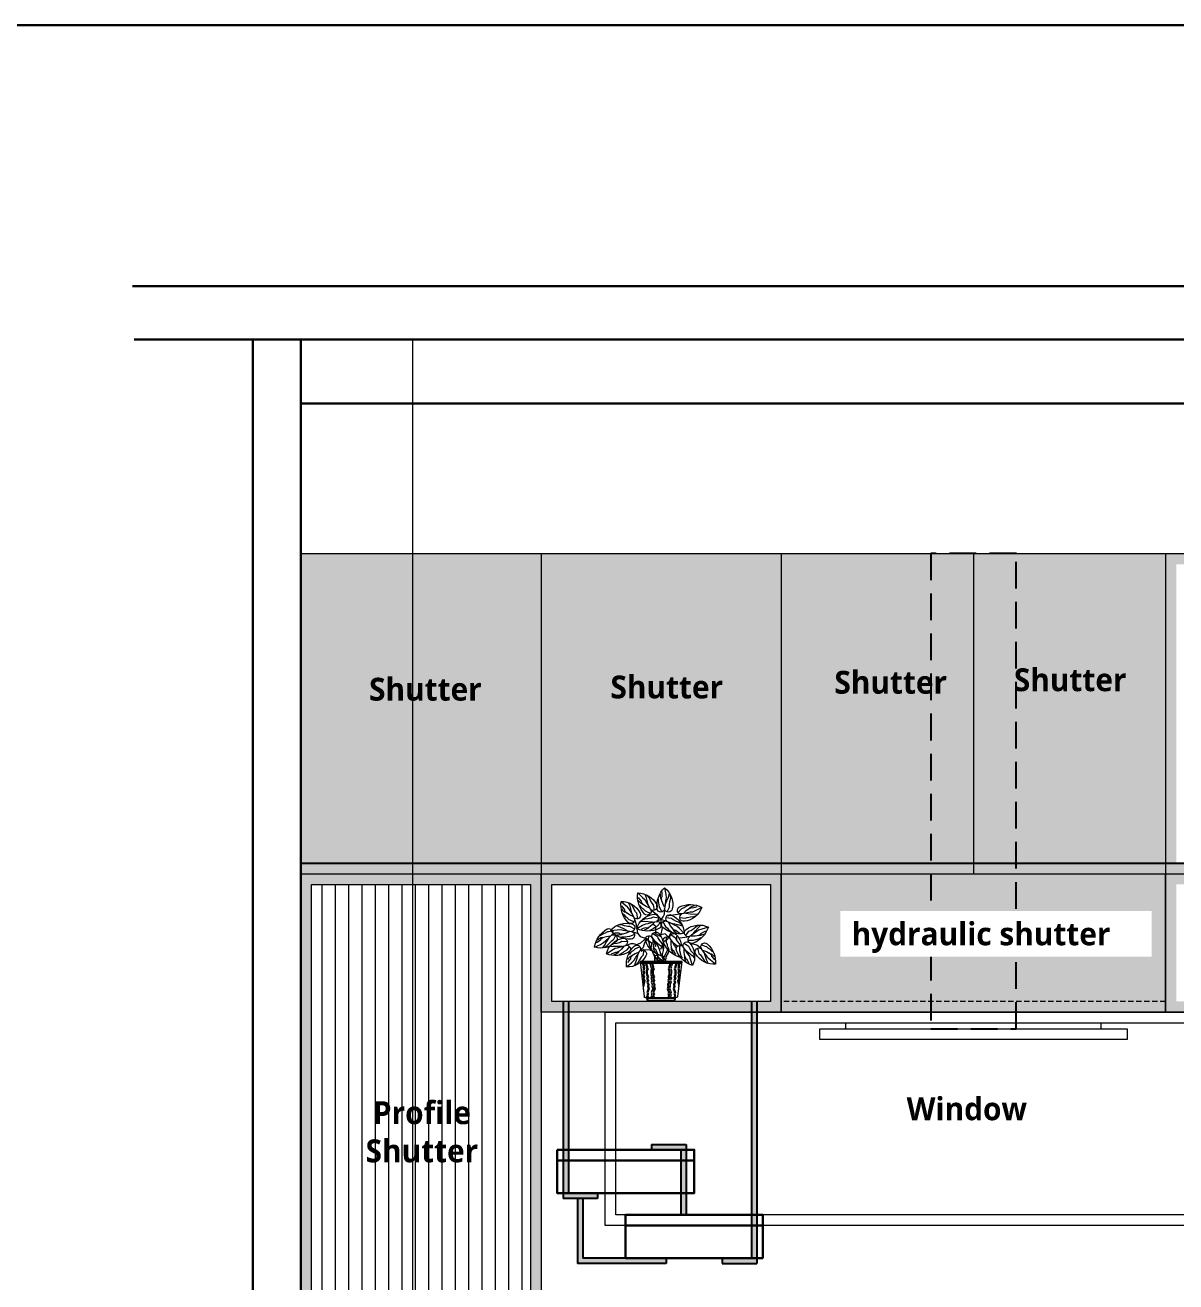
# Model space of a CAD drawing. Header units: millimetres. Extents: x 56222 to 3066687, y -650199 to -121287.
# Drawn here: x 136926.7 to 137034.5, y -183457.6 to -183339.9 of the extents above; entities that cross this region are included whole.
import ezdxf

# ---------------------------------------------------------------- set-up
doc = ezdxf.new("R2010")
doc.units = ezdxf.units.MM
doc.header["$MEASUREMENT"] = 0
doc.linetypes.add('DASHED', pattern=[0.75, 0.5, -0.25])
doc.linetypes.add('DASHED2', pattern=[0.375, 0.25, -0.125])
for name, color, linetype, lineweight in [('ELEVATION', 250, 'Continuous', 9), ('FIRST FLOOR ( DW_RAIL )', 7, 'Continuous', 9), ('FURNI', 25, 'Continuous', 5), ('FURNITURE', 32, 'Continuous', 9), ('furniture dimensions', 1, 'DASHED', 0), ('GROUND FLOOR  ( DIM )', 7, 'Continuous', 9), ('SECTION ( SLAB PLine )', 104, 'Continuous', 30), ('Text', 7, 'Continuous', 15), ('XX~SLAB ( BEAM )~ ( DIM )', 7, 'Continuous', 9)]:
    doc.layers.add(name, color=color, linetype=linetype, lineweight=lineweight)
doc.layers.add('hatch', color=250, linetype='Continuous', lineweight=9, transparency=0.5)
doc.layers.add('str coll', color=6, linetype='Continuous')
doc.styles.get("Standard").update_dxf_attribs({"font": 'arial.ttf', "height": 6})

# ---------------------------------------------------------------- blocks, each defined once
blk = doc.blocks.new('RH')
at = {"color": 251, "true_color": 0x636466}
for p, q in [((137588.9421, 17688.3348), (137589.1437, 17688.3348)), ((137588.9421, 17688.3348), (137588.9627, 17688.1676)), ((137588.9421, 17688.3303), (137589.1437, 17688.3303)), ((137588.9421, 17688.3259), (137589.1437, 17688.3259)), ((137589.1437, 17688.3348), (137589.1232, 17688.1676)), ((137588.9577, 17688.2147), (137588.9577, 17688.1997)), ((137589.1282, 17688.2147), (137589.1282, 17688.1997)), ((137588.9708, 17688.1603), (137589.1151, 17688.1603))]:
    blk.add_line(p, q, dxfattribs=at)
for points in [[(137589.0256, 17688.6903), (137589.0201, 17688.6588), (137589.0182, 17688.6417), (137589.0207, 17688.6296), (137589.0226, 17688.6087), (137589.0256, 17688.5897)], [(137589.0132, 17688.5747), (137589.001, 17688.5979), (137589.0017, 17688.6081), (137588.9998, 17688.6246), (137588.996, 17688.6398), (137588.9972, 17688.6537)], [(137589.0226, 17688.6087), (137589.0144, 17688.6271), (137589.0061, 17688.6455), (137589.0017, 17688.6626)], [(137589.0252, 17688.5973), (137589.034, 17688.6144), (137589.0404, 17688.6328), (137589.0442, 17688.6398), (137589.0455, 17688.6505), (137589.0455, 17688.6594)], [(137589.0391, 17688.629), (137589.0404, 17688.6429), (137589.0366, 17688.648), (137589.0366, 17688.6607), (137589.0366, 17688.6708)], [(137589.0382, 17688.5747), (137589.0474, 17688.5922), (137589.0499, 17688.5973), (137589.0512, 17688.6093), (137589.0537, 17688.6157), (137589.0543, 17688.6258), (137589.055, 17688.636)], [(137589.0738, 17688.5824), (137589.0785, 17688.6082), (137589.0853, 17688.6158), (137589.094, 17688.6299), (137589.1004, 17688.6443), (137589.11, 17688.6544)], [(137589.1549, 17688.6657), (137589.1311, 17688.6443), (137589.119, 17688.632), (137589.1136, 17688.621), (137589.1022, 17688.6034), (137589.0928, 17688.5865)], [(137589.0971, 17688.5928), (137589.1147, 17688.6008), (137589.131, 17688.6113), (137589.1383, 17688.6145), (137589.146, 17688.6222), (137589.1515, 17688.6291)], [(137589.1022, 17688.6034), (137589.107, 17688.6229), (137589.1119, 17688.6425), (137589.119, 17688.6587)], [(137589.1277, 17688.6091), (137589.1373, 17688.6193), (137589.1374, 17688.6257), (137589.1453, 17688.6356), (137589.1515, 17688.6436)], [(137588.8465, 17688.5963), (137588.8747, 17688.5811), (137588.8903, 17688.5739), (137588.9025, 17688.5726), (137588.923, 17688.5678), (137588.942, 17688.5647)], [(137588.923, 17688.5678), (137588.903, 17688.5657), (137588.8829, 17688.5637), (137588.8653, 17688.5648)], [(137588.9089, 17688.5898), (137588.8961, 17688.5954), (137588.8901, 17688.5934), (137588.878, 17688.5974), (137588.8684, 17688.6006)], [(137588.9346, 17688.5667), (137588.9212, 17688.5805), (137588.9057, 17688.5922), (137588.9003, 17688.598), (137588.8904, 17688.6026), (137588.882, 17688.6054)], [(137588.9602, 17688.5719), (137588.9464, 17688.5862), (137588.9424, 17688.5902), (137588.9314, 17688.5951), (137588.9261, 17688.5995), (137588.9167, 17688.6033), (137588.9073, 17688.6071)], [(137589.0256, 17688.5897), (137589.0278, 17688.5616), (137589.0321, 17688.5529), (137589.0429, 17688.5386), (137589.0436, 17688.5171), (137589.0364, 17688.497), (137589.0452, 17688.4584)], [(137589.0928, 17688.5865), (137589.0639, 17688.5642), (137589.0429, 17688.5386)], [(137589.0934, 17688.567), (137589.1115, 17688.5751), (137589.1166, 17688.5775), (137589.125, 17688.5862), (137589.1309, 17688.5896), (137589.1377, 17688.5972), (137589.1445, 17688.6048)], [(137589.1537, 17688.5418), (137589.1585, 17688.5676), (137589.1652, 17688.5752), (137589.1739, 17688.5893), (137589.1803, 17688.6037), (137589.1899, 17688.6139)], [(137589.2349, 17688.6251), (137589.211, 17688.6037), (137589.1989, 17688.5914), (137589.1935, 17688.5804), (137589.1821, 17688.5628), (137589.1727, 17688.5459)], [(137589.177, 17688.5522), (137589.1946, 17688.5602), (137589.2109, 17688.5708), (137589.2182, 17688.5739), (137589.2259, 17688.5816), (137589.2314, 17688.5886)], [(137589.1821, 17688.5628), (137589.187, 17688.5823), (137589.1918, 17688.6019), (137589.1989, 17688.6181)], [(137589.2076, 17688.5685), (137589.2172, 17688.5787), (137589.2173, 17688.5851), (137589.2252, 17688.595), (137589.2314, 17688.603)], [(137588.889, 17688.4672), (137588.8762, 17688.4828), (137588.8635, 17688.4984), (137588.8502, 17688.5101)], [(137588.9236, 17688.4604), (137588.9083, 17688.4817), (137588.8989, 17688.4856), (137588.8851, 17688.4947), (137588.8732, 17688.5049), (137588.8601, 17688.5101)], [(137588.9524, 17688.5482), (137588.9265, 17688.5439), (137588.917, 17688.5477), (137588.9008, 17688.5511), (137588.8852, 17688.5522), (137588.8723, 17688.5578)], [(137588.9308, 17688.4712), (137588.9534, 17688.4938), (137588.9664, 17688.5052), (137588.9777, 17688.51), (137588.996, 17688.5204), (137589.0133, 17688.5288)], [(137588.996, 17688.5204), (137588.9762, 17688.5167), (137588.9564, 17688.5129), (137588.9398, 17688.5068)], [(137588.942, 17688.5647), (137589.0153, 17688.5539)], [(137589.0185, 17688.5476), (137588.9925, 17688.5443), (137588.9845, 17688.5379), (137588.9699, 17688.5301), (137588.9552, 17688.5245), (137588.9445, 17688.5155)], [(137589.0068, 17688.5248), (137588.9978, 17688.5078), (137588.9864, 17688.492), (137588.9828, 17688.4849), (137588.9747, 17688.4777), (137588.9674, 17688.4726)], [(137589.0328, 17688.5271), (137589.0236, 17688.5095), (137589.0209, 17688.5045), (137589.0118, 17688.4966), (137589.008, 17688.4909), (137589.0001, 17688.4846), (137588.9921, 17688.4783)], [(137589.0133, 17688.5288), (137589.0429, 17688.5386), (137589.0649, 17688.528)], [(137589.0427, 17688.4551), (137589.0679, 17688.4692), (137589.0679, 17688.5036), (137589.0841, 17688.5177)], [(137589.0466, 17688.5213), (137589.06, 17688.5067), (137589.0639, 17688.5026), (137589.0748, 17688.4974), (137589.0799, 17688.4928), (137589.0893, 17688.4888), (137589.0986, 17688.4848)], [(137589.055, 17688.5448), (137589.081, 17688.5484), (137589.0903, 17688.5444), (137589.1064, 17688.5406), (137589.1221, 17688.5391), (137589.1348, 17688.5332)], [(137589.1596, 17688.4941), (137589.1318, 17688.51), (137589.1164, 17688.5175), (137589.1042, 17688.5192), (137589.0838, 17688.5245), (137589.0649, 17688.528)], [(137589.0722, 17688.5259), (137589.0854, 17688.5118), (137589.1005, 17688.4996), (137589.1058, 17688.4937), (137589.1155, 17688.4889), (137589.1239, 17688.4859)], [(137589.0838, 17688.5245), (137589.1039, 17688.526), (137589.124, 17688.5276), (137589.1416, 17688.526)], [(137589.1727, 17688.5459), (137589.163, 17688.5137), (137589.1553, 17688.4724)], [(137589.1695, 17688.4911), (137589.1922, 17688.5043), (137589.2023, 17688.5042), (137589.2187, 17688.5069), (137589.2337, 17688.5115), (137589.2477, 17688.5109)], [(137589.1733, 17688.5264), (137589.1914, 17688.5345), (137589.1965, 17688.5369), (137589.205, 17688.5456), (137589.2109, 17688.5491), (137589.2176, 17688.5566), (137589.2244, 17688.5642)], [(137589.204, 17688.4833), (137589.2219, 17688.4925), (137589.2399, 17688.5016), (137589.2568, 17688.5069)], [(137588.8147, 17688.501), (137588.8453, 17688.4919), (137588.8615, 17688.4859), (137588.8711, 17688.4783), (137588.889, 17688.4672), (137588.9046, 17688.456)], [(137588.8634, 17688.4615), (137588.8504, 17688.4666), (137588.8476, 17688.4723), (137588.8362, 17688.478), (137588.8272, 17688.4826)], [(137588.898, 17688.4598), (137588.8788, 17688.4595), (137588.8595, 17688.4621), (137588.8515, 17688.4618), (137588.8413, 17688.4655), (137588.8334, 17688.4695)], [(137588.9124, 17688.438), (137588.8926, 17688.4377), (137588.8869, 17688.4377), (137588.8756, 17688.4419), (137588.8688, 17688.4425), (137588.8595, 17688.4465), (137588.8501, 17688.4505)], [(137588.9553, 17688.4467), (137588.9526, 17688.449), (137588.9046, 17688.456)], [(137588.9948, 17688.4653), (137588.9735, 17688.4499), (137588.9695, 17688.4406), (137588.9605, 17688.4267), (137588.9503, 17688.4148), (137588.9498, 17688.4135)], [(137588.9887, 17688.4953), (137588.978, 17688.4862), (137588.9717, 17688.4865), (137588.9613, 17688.4792), (137588.953, 17688.4734)], [(137588.9669, 17688.4366), (137588.9667, 17688.4369), (137588.9667, 17688.4571)], [(137588.9684, 17688.4008), (137588.9693, 17688.4032), (137588.9769, 17688.4128), (137588.988, 17688.4307), (137588.9992, 17688.4463)], [(137589.0429, 17688.3947), (137589.0274, 17688.4328), (137589.0092, 17688.445), (137588.991, 17688.4814)], [(137588.9992, 17688.4463), (137589.0234, 17688.4692), (137589.0438, 17688.4646)], [(137589.0171, 17688.4541), (137589.0175, 17688.4344), (137589.0175, 17688.4287), (137589.0133, 17688.4173), (137589.0127, 17688.4105), (137589.0087, 17688.4012), (137589.0048, 17688.3918)], [(137589.0811, 17688.471), (137589.0599, 17688.4556), (137589.0559, 17688.4463), (137589.0468, 17688.4324), (137589.0366, 17688.4205), (137589.0315, 17688.4074)], [(137589.0406, 17688.362), (137589.0497, 17688.3927), (137589.0556, 17688.4088), (137589.0633, 17688.4185), (137589.0744, 17688.4363), (137589.0856, 17688.452)], [(137589.0679, 17688.4066), (137589.076, 17688.4349), (137589.0902, 17688.4591)], [(137589.1035, 17688.4598), (137589.1039, 17688.44), (137589.1039, 17688.4344), (137589.0996, 17688.423), (137589.0991, 17688.4162), (137589.0951, 17688.4069), (137589.0911, 17688.3975)], [(137589.0974, 17688.5021), (137589.1101, 17688.4962), (137589.1161, 17688.4981), (137589.1281, 17688.4938), (137589.1376, 17688.4904)], [(137589.1851, 17688.4794), (137589.1553, 17688.4724), (137589.1434, 17688.4555), (137589.1078, 17688.4447), (137589.1214, 17688.4254), (137589.1289, 17688.4022), (137589.1444, 17688.3865)], [(137589.1708, 17688.4661), (137589.1888, 17688.4578), (137589.1939, 17688.4555), (137589.206, 17688.4548), (137589.2125, 17688.4526), (137589.2227, 17688.4525), (137589.2328, 17688.4524)], [(137589.2856, 17688.4844), (137589.2539, 17688.4884), (137589.2367, 17688.4894), (137589.2248, 17688.4863), (137589.204, 17688.4833), (137589.1851, 17688.4794)], [(137589.1927, 17688.4802), (137589.2103, 17688.4722), (137589.2289, 17688.4668), (137589.2361, 17688.4633), (137589.2469, 17688.4626), (137589.2558, 17688.463)], [(137589.2251, 17688.4679), (137589.2391, 17688.4673), (137589.2439, 17688.4713), (137589.2566, 17688.472), (137589.2667, 17688.4725)], [(137589.2612, 17688.4609), (137589.2732, 17688.4376), (137589.2819, 17688.4323), (137589.2943, 17688.4212), (137589.3046, 17688.4094), (137589.3167, 17688.4024)], [(137589.2755, 17688.4813), (137589.2952, 17688.4788), (137589.3008, 17688.4779), (137589.3114, 17688.4721), (137589.318, 17688.4705), (137589.3267, 17688.4652), (137589.3353, 17688.4599)], [(137589.363, 17688.4047), (137589.334, 17688.4182), (137589.3189, 17688.4265), (137589.3105, 17688.4355), (137589.2944, 17688.4491), (137589.2806, 17688.4625)], [(137589.2866, 17688.4577), (137589.3057, 17688.4551), (137589.3244, 17688.4498), (137589.3323, 17688.4489), (137589.3418, 17688.4437), (137589.3491, 17688.4386)], [(137589.2944, 17688.4491), (137589.3048, 17688.4317), (137589.3151, 17688.4144), (137589.3265, 17688.401)], [(137589.3205, 17688.4509), (137589.3327, 17688.4439), (137589.3346, 17688.4379), (137589.345, 17688.4306), (137589.3533, 17688.4248)], [(137588.7795, 17688.3223), (137588.8048, 17688.3419), (137588.8177, 17688.3533), (137588.824, 17688.3639), (137588.8366, 17688.3807), (137588.8472, 17688.3968)], [(137588.8424, 17688.3908), (137588.8243, 17688.3841), (137588.8073, 17688.3748), (137588.7998, 17688.3722), (137588.7916, 17688.365), (137588.7856, 17688.3585)], [(137588.848, 17688.4163), (137588.8294, 17688.4095), (137588.8241, 17688.4075), (137588.815, 17688.3994), (137588.8089, 17688.3964), (137588.8016, 17688.3893), (137588.7943, 17688.3822)], [(137588.8665, 17688.3995), (137588.8598, 17688.3741), (137588.8525, 17688.367), (137588.8429, 17688.3536), (137588.8355, 17688.3397), (137588.8251, 17688.3303)], [(137588.8472, 17688.3968), (137588.8696, 17688.4146), (137588.9024, 17688.4222)], [(137588.9313, 17688.4245), (137588.9101, 17688.4091), (137588.9061, 17688.3998), (137588.8971, 17688.3859), (137588.8869, 17688.374), (137588.8818, 17688.3609)], [(137588.9246, 17688.3898), (137588.909, 17688.3771), (137588.8934, 17688.3643), (137588.8818, 17688.351)], [(137588.8908, 17688.3155), (137588.8999, 17688.3462), (137588.9059, 17688.3623), (137588.9135, 17688.372), (137588.9246, 17688.3898), (137588.9358, 17688.4055)], [(137588.932, 17688.3989), (137588.9323, 17688.3796), (137588.9297, 17688.3604), (137588.93, 17688.3524), (137588.9263, 17688.3422), (137588.9224, 17688.3343)], [(137588.9537, 17688.4133), (137588.9541, 17688.3935), (137588.9541, 17688.3879), (137588.9499, 17688.3765), (137588.9493, 17688.3697), (137588.9453, 17688.3604), (137588.9414, 17688.351)], [(137588.988, 17688.4307), (137588.9724, 17688.4179), (137588.9623, 17688.4096)], [(137588.9937, 17688.4051), (137588.9886, 17688.3921), (137588.9829, 17688.3893), (137588.9773, 17688.3779), (137588.9727, 17688.3688)], [(137588.9954, 17688.4397), (137588.9957, 17688.4205), (137588.9931, 17688.4012), (137588.9934, 17688.3932), (137588.9897, 17688.383), (137588.9858, 17688.3751)], [(137589.0056, 17688.3937), (137589.0087, 17688.3769), (137589.0201, 17688.3586), (137589.021, 17688.3348)], [(137589.0286, 17688.3538), (137589.0112, 17688.3904), (137589.0085, 17688.392)], [(137589.0744, 17688.4363), (137589.0588, 17688.4236), (137589.0432, 17688.4108), (137589.0315, 17688.3975)], [(137589.0523, 17688.3333), (137589.078, 17688.3682), (137589.0902, 17688.4005), (137589.0861, 17688.4227), (137589.1145, 17688.445)], [(137589.0801, 17688.4108), (137589.075, 17688.3978), (137589.0693, 17688.3949), (137589.0636, 17688.3836), (137589.0591, 17688.3745)], [(137589.0643, 17688.3769), (137589.0942, 17688.3904), (137589.1266, 17688.3924), (137589.1387, 17688.3843)], [(137589.0817, 17688.4454), (137589.082, 17688.4261), (137589.0795, 17688.4069), (137589.0798, 17688.3989), (137589.0761, 17688.3887), (137589.0721, 17688.3808)], [(137589.2134, 17688.413), (137589.1868, 17688.4224), (137589.1772, 17688.4219), (137589.1597, 17688.4178), (137589.1397, 17688.4258), (137589.1242, 17688.4405), (137589.1108, 17688.4456)], [(137589.1252, 17688.39), (137589.1307, 17688.3644), (137589.1377, 17688.357), (137589.1468, 17688.3431), (137589.1536, 17688.329), (137589.1635, 17688.3191)], [(137589.1444, 17688.406), (137589.1627, 17688.3984), (137589.1679, 17688.3961), (137589.1766, 17688.3877), (137589.1826, 17688.3845), (137589.1896, 17688.3771), (137589.1965, 17688.3697)], [(137589.2088, 17688.3091), (137589.1843, 17688.3298), (137589.1719, 17688.3417), (137589.1661, 17688.3526), (137589.1542, 17688.3699), (137589.1444, 17688.3865)], [(137589.1946, 17688.4076), (137589.207, 17688.3921), (137589.2106, 17688.3878), (137589.2211, 17688.3818), (137589.2259, 17688.3769), (137589.235, 17688.3722), (137589.244, 17688.3676)], [(137589.2047, 17688.4305), (137589.2308, 17688.4323), (137589.2399, 17688.4276), (137589.2557, 17688.4227), (137589.2712, 17688.4201), (137589.2835, 17688.4134)], [(137589.3055, 17688.3726), (137589.2789, 17688.3904), (137589.264, 17688.399), (137589.252, 17688.4015), (137589.232, 17688.4082), (137589.2134, 17688.413)], [(137589.2206, 17688.4104), (137589.2327, 17688.3954), (137589.247, 17688.3822), (137589.2518, 17688.3759), (137589.2612, 17688.3705), (137589.2693, 17688.3669)], [(137589.232, 17688.4082), (137589.2522, 17688.4084), (137589.2723, 17688.4085), (137589.2898, 17688.4057)], [(137588.8108, 17688.3767), (137588.8004, 17688.3673), (137588.7998, 17688.361), (137588.7913, 17688.3516), (137588.7845, 17688.3441)], [(137588.8366, 17688.3807), (137588.8304, 17688.3615), (137588.8241, 17688.3423), (137588.8159, 17688.3267)], [(137588.9303, 17688.3643), (137588.9252, 17688.3513), (137588.9195, 17688.3484), (137588.9139, 17688.3371), (137588.9093, 17688.328)], [(137588.9543, 17688.3563), (137588.9577, 17688.368)], [(137588.9565, 17688.3256), (137588.9619, 17688.3169), (137588.9586, 17688.3115), (137588.9624, 17688.3018), (137588.9592, 17688.2921), (137588.9619, 17688.2813), (137588.9575, 17688.2726), (137588.9619, 17688.264), (137588.9586, 17688.251), (137588.964, 17688.2434), (137588.957, 17688.2136)], [(137588.9666, 17688.3259), (137588.972, 17688.3097), (137588.9708, 17688.3062), (137588.9743, 17688.2998), (137588.9708, 17688.2922), (137588.9708, 17688.2823), (137588.972, 17688.2695), (137588.9761, 17688.2619), (137588.9714, 17688.2561), (137588.9761, 17688.2433), (137588.9726, 17688.2357), (137588.9778, 17688.2246), (137588.9766, 17688.2159), (137588.9801, 17688.2037), (137588.9761, 17688.1967), (137588.9726, 17688.1868), (137588.9766, 17688.1792), (137588.9726, 17688.1734), (137588.9755, 17688.1675), (137588.9702, 17688.164), (137588.9726, 17688.1606)], [(137588.9712, 17688.3259), (137588.9766, 17688.3097), (137588.9755, 17688.3062), (137588.979, 17688.2998), (137588.9755, 17688.2922), (137588.9755, 17688.2823), (137588.9766, 17688.2695), (137588.9807, 17688.2619), (137588.9761, 17688.2561), (137588.9807, 17688.2433), (137588.9772, 17688.2357), (137588.9825, 17688.2246), (137588.9813, 17688.2159), (137588.9848, 17688.2037), (137588.9807, 17688.1967), (137588.9772, 17688.1868), (137588.9813, 17688.1792), (137588.9772, 17688.1734), (137588.9801, 17688.1675), (137588.9749, 17688.164), (137588.9772, 17688.1606)], [(137588.9878, 17688.3259), (137588.9932, 17688.3097), (137588.9921, 17688.3062), (137588.9956, 17688.2998), (137588.9921, 17688.2922), (137588.9921, 17688.2823), (137588.9932, 17688.2695), (137588.9973, 17688.2619), (137588.9926, 17688.2561), (137588.9973, 17688.2433), (137588.9938, 17688.2357), (137588.9991, 17688.2246), (137588.9979, 17688.2159), (137589.0014, 17688.2037), (137588.9973, 17688.1967), (137588.9938, 17688.1868), (137588.9979, 17688.1792), (137588.9938, 17688.1734), (137588.9967, 17688.1675), (137588.9915, 17688.164), (137588.9938, 17688.1606)], [(137588.9954, 17688.3259), (137589.0008, 17688.3097), (137588.9996, 17688.3062), (137589.0031, 17688.2998), (137588.9996, 17688.2922), (137588.9996, 17688.2823), (137589.0008, 17688.2695), (137589.0049, 17688.2619), (137589.0002, 17688.2561), (137589.0049, 17688.2433), (137589.0014, 17688.2357), (137589.0066, 17688.2246), (137589.0055, 17688.2159), (137589.009, 17688.2037), (137589.0049, 17688.1967), (137589.0014, 17688.1868), (137589.0055, 17688.1792), (137589.0014, 17688.1734), (137589.0043, 17688.1675), (137588.9991, 17688.164), (137589.0014, 17688.1606)], [(137589.0001, 17688.3259), (137589.0055, 17688.3097), (137589.0043, 17688.3062), (137589.0078, 17688.2998), (137589.0043, 17688.2922), (137589.0043, 17688.2823), (137589.0055, 17688.2695), (137589.0096, 17688.2619), (137589.0049, 17688.2561), (137589.0096, 17688.2433), (137589.0061, 17688.2357), (137589.0113, 17688.2246), (137589.0101, 17688.2159), (137589.0136, 17688.2037), (137589.0096, 17688.1967), (137589.0061, 17688.1868), (137589.0101, 17688.1792), (137589.0061, 17688.1734), (137589.009, 17688.1675), (137589.0037, 17688.164), (137589.0061, 17688.1606)], [(137589.0156, 17688.3345), (137589.0286, 17688.3538), (137589.0371, 17688.37)], [(137589.021, 17688.3348), (137589.0218, 17688.3354)], [(137589.0406, 17688.362), (137589.0327, 17688.346), (137589.03, 17688.3348)], [(137589.0376, 17688.342), (137589.0368, 17688.3348)], [(137589.0453, 17688.3359), (137589.0504, 17688.3428), (137589.0583, 17688.3624), (137589.0712, 17688.3649), (137589.0813, 17688.375)], [(137589.0558, 17688.3681), (137589.0579, 17688.364), (137589.0629, 17688.3443), (137589.0629, 17688.3351)], [(137589.073, 17688.3512), (137589.0703, 17688.3288), (137589.0704, 17688.3282)], [(137589.0841, 17688.3259), (137589.0787, 17688.3097), (137589.0799, 17688.3062), (137589.0764, 17688.2998), (137589.0799, 17688.2922), (137589.0799, 17688.2823), (137589.0787, 17688.2695), (137589.0746, 17688.2619), (137589.0793, 17688.2561), (137589.0746, 17688.2433), (137589.0781, 17688.2357), (137589.0729, 17688.2246), (137589.074, 17688.2159), (137589.0705, 17688.2037), (137589.0746, 17688.1967), (137589.0781, 17688.1868), (137589.074, 17688.1792), (137589.0781, 17688.1734), (137589.0752, 17688.1675), (137589.0805, 17688.164), (137589.0781, 17688.1606)], [(137589.0763, 17688.3649), (137589.0737, 17688.351), (137589.0744, 17688.3428), (137589.0712, 17688.3359)], [(137589.0888, 17688.3259), (137589.0834, 17688.3097), (137589.0845, 17688.3062), (137589.081, 17688.2998), (137589.0845, 17688.2922), (137589.0845, 17688.2823), (137589.0834, 17688.2695), (137589.0793, 17688.2619), (137589.0839, 17688.2561), (137589.0793, 17688.2433), (137589.0828, 17688.2357), (137589.0775, 17688.2246), (137589.0787, 17688.2159), (137589.0752, 17688.2037), (137589.0793, 17688.1967), (137589.0828, 17688.1868), (137589.0787, 17688.1792), (137589.0828, 17688.1734), (137589.0799, 17688.1675), (137589.0851, 17688.164), (137589.0828, 17688.1606)], [(137589.0964, 17688.3259), (137589.0909, 17688.3097), (137589.0921, 17688.3062), (137589.0886, 17688.2998), (137589.0921, 17688.2922), (137589.0921, 17688.2823), (137589.0909, 17688.2695), (137589.0869, 17688.2619), (137589.0915, 17688.2561), (137589.0869, 17688.2433), (137589.0904, 17688.2357), (137589.0851, 17688.2246), (137589.0863, 17688.2159), (137589.0828, 17688.2037), (137589.0869, 17688.1967), (137589.0904, 17688.1868), (137589.0863, 17688.1792), (137589.0904, 17688.1734), (137589.0874, 17688.1675), (137589.0927, 17688.164), (137589.0904, 17688.1606)], [(137589.1129, 17688.3259), (137589.1075, 17688.3097), (137589.1087, 17688.3062), (137589.1052, 17688.2998), (137589.1087, 17688.2922), (137589.1087, 17688.2823), (137589.1075, 17688.2695), (137589.1034, 17688.2619), (137589.1081, 17688.2561), (137589.1034, 17688.2433), (137589.1069, 17688.2357), (137589.1017, 17688.2246), (137589.1029, 17688.2159), (137589.0994, 17688.2037), (137589.1034, 17688.1967), (137589.1069, 17688.1868), (137589.1029, 17688.1792), (137589.1069, 17688.1734), (137589.104, 17688.1675), (137589.1093, 17688.164), (137589.1069, 17688.1606)], [(137589.1176, 17688.3259), (137589.1122, 17688.3097), (137589.1134, 17688.3062), (137589.1099, 17688.2998), (137589.1134, 17688.2922), (137589.1134, 17688.2823), (137589.1122, 17688.2695), (137589.1081, 17688.2619), (137589.1128, 17688.2561), (137589.1081, 17688.2433), (137589.1116, 17688.2357), (137589.1064, 17688.2246), (137589.1075, 17688.2159), (137589.104, 17688.2037), (137589.1081, 17688.1967), (137589.1116, 17688.1868), (137589.1075, 17688.1792), (137589.1116, 17688.1734), (137589.1087, 17688.1675), (137589.1139, 17688.164), (137589.1116, 17688.1606)], [(137589.1277, 17688.3256), (137589.1223, 17688.3169), (137589.1255, 17688.3115), (137589.1218, 17688.3018), (137589.125, 17688.2921), (137589.1223, 17688.2813), (137589.1266, 17688.2726), (137589.1223, 17688.264), (137589.1255, 17688.251), (137589.1201, 17688.2434), (137589.1272, 17688.2136)], [(137589.1489, 17688.3803), (137589.1667, 17688.3728), (137589.1833, 17688.3628), (137589.1907, 17688.3598), (137589.1986, 17688.3524), (137589.2042, 17688.3456)], [(137589.1542, 17688.3699), (137589.1596, 17688.3505), (137589.1651, 17688.3311), (137589.1726, 17688.3151)], [(137589.1799, 17688.3649), (137589.1898, 17688.355), (137589.1901, 17688.3486), (137589.1982, 17688.3389), (137589.2047, 17688.3311)], [(137589.244, 17688.3849), (137589.2563, 17688.3782), (137589.2624, 17688.3796), (137589.274, 17688.3745), (137589.2833, 17688.3704)], [(137588.9516, 17688.3234), (137588.957, 17688.3148), (137588.9538, 17688.3094), (137588.9575, 17688.2996), (137588.9543, 17688.2899), (137588.957, 17688.2791), (137588.9527, 17688.2705), (137588.957, 17688.2618), (137588.9538, 17688.2488), (137588.9592, 17688.2413), (137588.9555, 17688.2258)], [(137589.1326, 17688.3234), (137589.1272, 17688.3148), (137589.1304, 17688.3094), (137589.1266, 17688.2996), (137589.1299, 17688.2899), (137589.1272, 17688.2791), (137589.1315, 17688.2705), (137589.1272, 17688.2618), (137589.1304, 17688.2488), (137589.125, 17688.2413), (137589.1287, 17688.2258)]]:
    blk.add_lwpolyline(points, dxfattribs=at)
for points in [[(137589.03, 17688.3348, -0.287945), (137589.044, 17688.3425, -0.484187)], [(137589.041, 17688.3424, 0.139974), (137589.0626, 17688.3716)]]:
    blk.add_lwpolyline(points, format="xyb", dxfattribs=at)
for points in [[(137588.9738, 17688.1603), (137588.9738, 17688.1565, 0.269011), (137588.9806, 17688.1433), (137589.1036, 17688.1433, 0.269011), (137589.1104, 17688.1565), (137589.1104, 17688.1603)], [(137588.9772, 17688.1569), (137588.9772, 17688.1564, 0.24889), (137588.9816, 17688.1467), (137589.1025, 17688.1467, 0.24889), (137589.107, 17688.1564), (137589.107, 17688.1569)]]:
    blk.add_lwpolyline(points, format="xyb", close=True, dxfattribs=at)
for centre, radius, start, end in [((137589.0867, 17688.6104), 0.1006, 127.41045, 191.89887), ((137588.938, 17688.6018), 0.1245, 354.40697, 45.28532), ((137589.1537, 17688.5651), 0.1006, 89.28598, 153.7744), ((137589.0314, 17688.6502), 0.1245, 316.2825, 7.16085), ((137588.903, 17688.4854), 0.1245, 66.13793, 117.01628), ((137588.9415, 17688.6293), 0.1006, 199.14142, 263.62983), ((137588.9454, 17688.5827), 0.0183, 259.37325, 64.08869), ((137589.007, 17688.5925), 0.0189, 188.61288, 351.38712), ((137589.0438, 17688.5921), 0.0183, 187.64228, 352.35772), ((137589.0799, 17688.6003), 0.0189, 150.48841, 313.26266), ((137589.1086, 17688.5772), 0.0183, 149.51781, 314.23325), ((137589.1598, 17688.5597), 0.0189, 150.48841, 313.26266), ((137589.2336, 17688.5245), 0.1006, 89.28598, 153.7744), ((137589.1113, 17688.6096), 0.1245, 316.2825, 7.16085), ((137588.8587, 17688.4106), 0.1006, 51.4742, 115.96262), ((137588.9335, 17688.5479), 0.0189, 260.34384, 63.11809), ((137589.0312, 17688.4668), 0.1006, 112.98355, 177.47196), ((137589.0003, 17688.5425), 0.0189, 313.49529, 116.26954), ((137589.0217, 17688.5125), 0.0183, 312.52469, 117.24013), ((137589.0611, 17688.5101), 0.0183, 77.96705, 242.68249), ((137589.0738, 17688.5446), 0.0189, 78.93765, 241.7119), ((137589.0639, 17688.4635), 0.1006, 17.73522, 82.22364), ((137589.187, 17688.4981), 0.0189, 101.46123, 264.23547), ((137589.1885, 17688.5366), 0.0183, 149.51781, 314.23325), ((137589.2089, 17688.4194), 0.1006, 40.2588, 104.74722), ((137588.933, 17688.5397), 0.1245, 198.08776, 248.96611), ((137588.8943, 17688.4408), 0.0183, 251.01535, 55.73079), ((137588.9105, 17688.4739), 0.0189, 251.98595, 54.76019), ((137588.9532, 17688.5937), 0.1245, 259.5971, 310.47545), ((137589.0446, 17688.4005), 0.1006, 141.56328, 173.15893), ((137588.9813, 17688.4521), 0.0189, 342.07502, 144.84927), ((137589.0144, 17688.436), 0.0183, 341.10442, 145.81986), ((137589.131, 17688.4062), 0.1006, 141.56328, 206.05169), ((137589.0676, 17688.4578), 0.0189, 342.07502, 144.84927), ((137589.1058, 17688.6064), 0.1245, 244.73174, 295.61009), ((137589.1007, 17688.4417), 0.0183, 341.10442, 145.81986), ((137589.1885, 17688.4613), 0.0183, 100.49063, 265.20607), ((137589.1929, 17688.5675), 0.1245, 267.25532, 318.13367), ((137589.2235, 17688.429), 0.0189, 74.92337, 237.69762), ((137589.2078, 17688.3488), 0.1006, 13.72094, 78.20936), ((137589.2722, 17688.4456), 0.0189, 63.56473, 226.33897), ((137589.293, 17688.4759), 0.0183, 62.59413, 227.30957), ((137589.2402, 17688.3838), 0.1245, 9.66653, 60.54488), ((137588.9038, 17688.3289), 0.1245, 132.15049, 183.02884), ((137588.8321, 17688.4072), 0.0183, 325.38581, 130.10124), ((137588.8591, 17688.3821), 0.0189, 326.3564, 129.13065), ((137588.9812, 17688.3597), 0.1006, 141.56328, 206.05169), ((137588.852, 17688.4338), 0.1245, 288.17683, 339.05518), ((137588.9178, 17688.4113), 0.0189, 342.07502, 144.84927), ((137588.951, 17688.3952), 0.0183, 341.10442, 145.81986), ((137588.9154, 17688.4746), 0.1245, 288.17683, 339.05518), ((137589.0018, 17688.4803), 0.1245, 288.17683, 339.05518), ((137589.1319, 17688.3724), 0.0189, 48.38551, 211.15976), ((137589.1599, 17688.3962), 0.0183, 47.41492, 212.13036), ((137589.0848, 17688.3211), 0.1245, 354.48732, 45.36567), ((137589.2083, 17688.3954), 0.0183, 73.95277, 238.66821), ((137589.3327, 17688.5006), 0.1006, 223.05298, 287.5414), ((137588.788, 17688.4225), 0.1006, 265.15398, 329.64239), ((137589.0446, 17688.4005), 0.1006, 203.60098, 206.05169), ((137589.2046, 17688.4096), 0.1006, 207.87377, 272.36219), ((137589.2597, 17688.4884), 0.1245, 240.71746, 291.59581), ((137588.9708, 17688.1685), 0.00816, 186.20577, 270), ((137589.1151, 17688.1685), 0.00816, 270, 353.79423)]:
    blk.add_arc(centre, radius, start, end, dxfattribs=at)

msp = doc.modelspace()

# ---------------------------------------------------------------- hatches: boundary and pattern name
at = {"layer": 'FURNITURE', "lineweight": 0, "true_color": 0xc7c8ca, "transparency": 33554600}
h = msp.add_hatch(color=9, dxfattribs=at)
h.dxf.hatch_style = 1
h.paths.add_polyline_path([(136997.567, -183389.37), (136975.067, -183389.37), (136975.067, -183418.37), (136997.567, -183418.37)])
h.paths.add_polyline_path([(136975.067, -183389.37), (136963.067, -183389.37), (136963.067, -183418.37), (136975.067, -183418.37)])
h.paths.add_polyline_path([(136963.067, -183389.37), (136952.567, -183389.37), (136952.567, -183418.37), (136963.067, -183418.37)])
at = {"layer": 'FURNITURE', "lineweight": 0, "true_color": 0x000000, "transparency": 33554687}
h = msp.add_hatch(color=18, dxfattribs=at)
h.dxf.hatch_style = 1
h.paths.add_polyline_path([(136963.067, -183419.37), (136952.567, -183419.37), (136952.567, -183464.326), (136963.067, -183464.326), (136963.067, -183463.326), (136953.567, -183463.326), (136953.567, -183420.37), (136963.067, -183420.37)])
h.paths.add_polyline_path([(136975.067, -183419.37), (136963.067, -183419.37), (136963.067, -183420.37), (136974.067, -183420.37), (136974.067, -183463.326), (136963.067, -183463.326), (136963.067, -183464.326), (136975.067, -183464.326)])
h.paths.add_polyline_path([(137075.567, -183431.326), (137034.567, -183431.326), (137034.567, -183420.37), (137075.567, -183420.37), (137075.567, -183419.37), (137033.567, -183419.37), (137033.567, -183432.326), (137075.567, -183432.326)])
h.paths.add_polyline_path([(137081.567, -183419.37), (137075.567, -183419.37), (137075.567, -183420.37), (137080.567, -183420.37), (137080.567, -183431.326), (137075.567, -183431.326), (137075.567, -183432.326), (137081.567, -183432.326)])
h.paths.add_polyline_path([(137081.567, -183418.37), (137075.567, -183418.37), (137075.567, -183419.37), (137081.567, -183419.37)])
h.paths.add_polyline_path([(137081.567, -183389.37), (137075.567, -183389.37), (137075.567, -183390.37), (137080.567, -183390.37), (137080.567, -183418.37), (137081.567, -183418.37)])
h.paths.add_polyline_path([(137075.567, -183418.37), (137058.567, -183418.37), (137057.567, -183418.37), (137057.567, -183419.37), (137075.567, -183419.37)])
h.paths.add_polyline_path([(137058.567, -183390.37), (137075.567, -183390.37), (137075.567, -183389.37), (137057.567, -183389.37), (137057.567, -183418.37), (137058.567, -183418.37)])
h.paths.add_polyline_path([(137057.567, -183389.37), (137033.567, -183389.37), (137033.567, -183418.37), (137034.567, -183418.37), (137034.567, -183390.37), (137056.567, -183390.37), (137056.567, -183418.37), (137057.567, -183418.37)])
h.paths.add_polyline_path([(137057.567, -183418.37), (137033.567, -183418.37), (137033.567, -183419.37), (137057.567, -183419.37)])
at = {"layer": 'FURNITURE', "lineweight": 0, "true_color": 0xc7c8ca, "transparency": 33554600}
h = msp.add_hatch(color=9, dxfattribs=at)
h.dxf.hatch_style = 1
h.paths.add_polyline_path([(137011.587, -183389.37), (136997.567, -183389.37), (136997.567, -183418.37), (137011.574, -183418.37)])
h.paths.add_polyline_path([(137015.587, -183389.37), (137011.587, -183389.37), (137011.574, -183418.37), (137015.587, -183418.37)])
h.paths.add_polyline_path([(137019.587, -183389.37), (137015.587, -183389.37), (137015.587, -183418.37), (137019.574, -183418.37)])
h.paths.add_polyline_path([(137033.567, -183389.37), (137019.587, -183389.37), (137019.574, -183418.37), (137033.567, -183418.37)])
at = {"layer": 'FURNITURE', "lineweight": 0, "true_color": 0x000000, "transparency": 33554687}
h = msp.add_hatch(color=18, dxfattribs=at)
h.dxf.hatch_style = 1
h.paths.add_polyline_path([(136975.067, -183418.37), (136963.067, -183418.37), (136963.067, -183419.37), (136975.067, -183419.37)])
h.paths.add_polyline_path([(136997.567, -183418.37), (136975.067, -183418.37), (136975.067, -183419.37), (136997.567, -183419.37)])
h.paths.add_polyline_path([(136963.067, -183418.37), (136952.567, -183418.37), (136952.567, -183419.37), (136963.067, -183419.37)])
h.paths.add_polyline_path([(137011.574, -183418.37), (136997.567, -183418.37), (136997.567, -183419.37), (137011.574, -183419.37)])
h.paths.add_polyline_path([(137015.587, -183418.37), (137011.574, -183418.37), (137011.574, -183419.37), (137015.587, -183419.37)])
h.paths.add_polyline_path([(137019.574, -183418.37), (137015.587, -183418.37), (137015.587, -183419.37), (137019.574, -183419.37)])
h.paths.add_polyline_path([(137033.567, -183418.37), (137019.574, -183418.37), (137019.574, -183419.37), (137033.567, -183419.37)])
at = {"layer": 'FURNITURE', "lineweight": 0, "true_color": 0xc7c8ca, "transparency": 33554600}
h = msp.add_hatch(dxfattribs=at)
h.set_pattern_fill('ANSI31', color=9, scale=10, angle=45)
h.set_pattern_definition([(90, (-13831.6864, -2533.0411), (-1.25, 0), [])])
h.paths.add_polyline_path([(136974.067, -183420.37), (136963.067, -183420.37), (136963.067, -183463.326), (136974.067, -183463.326)])
h.paths.add_polyline_path([(136963.067, -183420.37), (136953.567, -183420.37), (136953.567, -183463.326), (136963.067, -183463.326)])
at = {"layer": 'FURNITURE', "lineweight": 0, "true_color": 0xc8a668, "transparency": 33554687}
h = msp.add_hatch(color=43, dxfattribs=at)
h.dxf.hatch_style = 1
h.paths.add_polyline_path([(136994.779, -183431.326), (136977.632, -183431.326), (136977.632, -183432.326), (136994.779, -183432.326)], flags=17)
h.paths.add_polyline_path([(136997.567, -183419.37), (136975.067, -183419.37), (136975.067, -183432.326), (136977.132, -183432.326), (136977.132, -183431.326), (136976.067, -183431.326), (136976.067, -183420.37), (136996.567, -183420.37), (136996.567, -183431.326), (136995.279, -183431.326), (136995.279, -183432.326), (136997.567, -183432.326)])
at = {"layer": 'FURNITURE', "lineweight": 0, "true_color": 0xc7c8ca, "transparency": 33554600}
h = msp.add_hatch(color=9, dxfattribs=at)
h.dxf.hatch_style = 1
h.paths.add_polyline_path([(137011.574, -183419.37), (136997.567, -183419.37), (136997.567, -183431.326), (137011.569, -183431.326)])
h.paths.add_polyline_path([(137019.574, -183419.37), (137011.574, -183419.37), (137011.567, -183431.326), (137019.567, -183431.326)])
h.paths.add_polyline_path([(137033.567, -183419.37), (137019.574, -183419.37), (137019.569, -183431.326), (137033.567, -183431.326)])
at = {"layer": 'FURNITURE', "lineweight": 0, "true_color": 0x000000, "transparency": 33554687}
h = msp.add_hatch(color=18, dxfattribs=at)
h.dxf.hatch_style = 1
h.paths.add_polyline_path([(136977.632, -183432.326), (136977.132, -183432.326), (136977.132, -183445.215), (136977.632, -183445.215)])
h.paths.add_polyline_path([(136977.632, -183445.215), (136977.132, -183445.215), (136977.132, -183446.215), (136977.632, -183446.215)])
h.paths.add_polyline_path([(136977.632, -183446.215), (136977.132, -183446.215), (136977.132, -183449.272), (136977.632, -183449.272)])
h.paths.add_polyline_path([(136980.362, -183449.272), (136977.632, -183449.272), (136977.132, -183449.272), (136977.132, -183449.772), (136980.362, -183449.772)])
h.paths.add_polyline_path([(136978.997, -183449.772), (136978.497, -183449.772), (136978.497, -183455.858), (136986.787, -183455.858), (136986.787, -183455.358), (136978.997, -183455.358)])
h.paths.add_polyline_path([(136995.279, -183455.358), (136992.048, -183455.358), (136992.048, -183455.858), (136995.279, -183455.858)])
h.paths.add_polyline_path([(136995.279, -183452.326), (136994.779, -183452.326), (136994.779, -183455.358), (136995.279, -183455.358)])
h.paths.add_polyline_path([(136995.279, -183451.326), (136994.779, -183451.326), (136994.779, -183452.301), (136995.279, -183452.301)])
h.paths.add_polyline_path([(136995.279, -183433.326), (136994.779, -183433.326), (136994.779, -183451.301), (136995.279, -183451.301)])
h.paths.add_polyline_path([(136995.279, -183432.326), (136994.779, -183432.326), (136994.779, -183433.326), (136995.279, -183433.326)])
h.paths.add_polyline_path([(136995.279, -183431.326), (136994.779, -183431.326), (136994.779, -183432.326), (136995.279, -183432.326)])
h.paths.add_polyline_path([(136977.632, -183431.326), (136977.132, -183431.326), (136977.132, -183432.326), (136977.632, -183432.326)])
h = msp.add_hatch(color=18, dxfattribs=at)
h.dxf.hatch_style = 1
h.paths.add_polyline_path([(136988.668, -183444.715), (136985.418, -183444.715), (136985.418, -183445.215), (136988.168, -183445.215), (136988.668, -183445.215)])
h.paths.add_polyline_path([(136988.668, -183445.215), (136988.168, -183445.215), (136988.168, -183446.215), (136988.668, -183446.215)])
h.paths.add_polyline_path([(136988.668, -183446.215), (136988.168, -183446.215), (136988.168, -183449.272), (136988.668, -183449.272)])
h.paths.add_polyline_path([(136988.668, -183449.272), (136988.168, -183449.272), (136988.168, -183451.326), (136988.668, -183451.326)])
at = {"layer": 'hatch', "lineweight": 0, "true_color": 0x000000, "transparency": 33554687}
h = msp.add_hatch(color=18, dxfattribs=at)
h.dxf.hatch_style = 1
h.paths.add_polyline_path([(137011.569, -183431.326), (136997.567, -183431.326), (136997.567, -183432.326), (137011.568, -183432.326)])
h.paths.add_polyline_path([(137019.569, -183431.326), (137011.569, -183431.326), (137011.568, -183432.326), (137019.568, -183432.326)])
h.paths.add_polyline_path([(137033.567, -183431.326), (137019.569, -183431.326), (137019.568, -183432.326), (137033.567, -183432.326)])

# ---------------------------------------------------------------- linework, layer by layer
at = {"layer": 'ELEVATION', "color": 252, "lineweight": 0, "true_color": 0x939598, "transparency": 33554613}
msp.add_line((136963.067, -183464.326), (136963.067, -183369.326), dxfattribs=at)
at = {"layer": 'FIRST FLOOR ( DW_RAIL )', "lineweight": 0}
msp.add_line((136952.567, -183375.326), (136952.567, -183419.37), dxfattribs=at)
at = {"layer": 'FURNI', "lineweight": 0}
msp.add_lwpolyline([(136953.567, -183420.37), (136974.067, -183420.37), (136974.067, -183463.326), (136953.567, -183463.326)], close=True, dxfattribs=at)
at = {"layer": 'FURNITURE', "lineweight": 0}
for p, q in [((136952.567, -183389.37), (137081.567, -183389.37)), ((136975.067, -183389.37), (136975.067, -183419.37)), ((136997.567, -183389.37), (136997.567, -183419.37)), ((137015.587, -183389.37), (137015.587, -183419.37)), ((137033.567, -183389.37), (137033.567, -183419.37)), ((136952.567, -183419.37), (137081.567, -183419.37)), ((136975.067, -183419.37), (136975.067, -183464.326)), ((137033.567, -183419.37), (137033.567, -183432.326)), ((137033.567, -183432.326), (136975.067, -183432.326)), ((137033.567, -183432.326), (137081.567, -183432.326))]:
    msp.add_line(p, q, dxfattribs=at)
at = {"layer": 'FURNITURE', "lineweight": 25}
msp.add_line((136952.567, -183418.37), (137081.567, -183418.37), dxfattribs=at)
at = {"layer": 'FURNITURE'}
for p, q in [((137003.617, -183433.89), (137003.617, -183433.326)), ((137027.518, -183433.89), (137027.518, -183433.326))]:
    msp.add_line(p, q, dxfattribs=at)
at = {"layer": 'FURNITURE', "color": 242, "lineweight": 30, "true_color": 0xcd2027}
msp.add_lwpolyline([(136034.354, -183339.879), (137239.26, -183339.879), (137239.26, -183523.444), (136034.354, -183523.444)], close=True, dxfattribs=at)
at = {"layer": 'FURNITURE', "color": 18, "linetype": 'DASHED2', "lineweight": 25, "ltscale": 10, "true_color": 0x000000}
msp.add_lwpolyline([(137011.567, -183433.89), (137019.567, -183433.89), (137019.587, -183389.37), (137011.587, -183389.37)], close=True, dxfattribs=at)
at = {"layer": 'FURNITURE', "lineweight": 0}
for points in [[(136975.067, -183419.37), (136997.567, -183419.37), (136997.567, -183432.326), (136975.067, -183432.326)], [(136976.067, -183420.37), (136996.567, -183420.37), (136996.567, -183431.326), (136976.067, -183431.326)], [(136997.567, -183419.37), (137033.567, -183419.37), (137033.567, -183432.326), (136997.567, -183432.326)], [(137033.567, -183419.37), (137081.567, -183419.37), (137081.567, -183432.326), (137033.567, -183432.326)], [(136981.067, -183432.326), (137053.067, -183432.326), (137053.067, -183452.326), (136981.067, -183452.326)], [(136982.067, -183433.326), (137052.067, -183433.326), (137052.067, -183451.326), (136982.067, -183451.326)]]:
    msp.add_lwpolyline(points, close=True, dxfattribs=at)
at = {"layer": 'FURNITURE'}
msp.add_lwpolyline([(137001.178, -183433.89), (137029.957, -183433.89), (137029.957, -183434.905), (137001.178, -183434.905)], close=True, dxfattribs=at)
at = {"layer": 'furniture dimensions', "lineweight": 0}
for p, q in [((137033.567, -183431.326), (136997.567, -183431.326)), ((137033.567, -183432.326), (136997.567, -183432.326))]:
    msp.add_line(p, q, dxfattribs=at)
at = {"layer": 'GROUND FLOOR  ( DIM )', "lineweight": 25}
for p, q in [((136985.418, -183444.715), (136988.668, -183444.715)), ((136985.418, -183444.715), (136985.418, -183445.215)), ((136988.668, -183444.715), (136988.668, -183451.326)), ((136985.418, -183445.215), (136988.168, -183445.215)), ((136988.168, -183445.215), (136988.168, -183451.326)), ((136980.362, -183449.772), (136977.132, -183449.772)), ((136980.362, -183449.272), (136977.632, -183449.272)), ((136978.497, -183449.772), (136978.497, -183455.858)), ((136978.997, -183449.772), (136978.997, -183455.358)), ((136980.362, -183449.272), (136980.362, -183449.772)), ((136986.787, -183455.358), (136978.997, -183455.358)), ((136986.287, -183455.358), (136984.057, -183455.358)), ((136986.787, -183455.358), (136986.787, -183455.858)), ((136992.048, -183455.358), (136994.779, -183455.358)), ((136992.048, -183455.358), (136992.048, -183455.858)), ((136986.787, -183455.858), (136978.497, -183455.858)), ((136992.048, -183455.858), (136995.279, -183455.858))]:
    msp.add_line(p, q, dxfattribs=at)
at = {"layer": 'GROUND FLOOR  ( DIM )', "color": 27, "lineweight": 30, "true_color": 0x734a21}
for p, q in [((136976.567, -183445.215), (136989.418, -183445.215)), ((136976.567, -183446.215), (136989.418, -183446.215)), ((136982.993, -183452.301), (136995.843, -183452.301))]:
    msp.add_line(p, q, dxfattribs=at)
at = {"layer": 'GROUND FLOOR  ( DIM )', "lineweight": 25}
for points in [[(136977.132, -183431.326), (136977.132, -183449.772)], [(136977.632, -183431.326), (136977.632, -183449.272)], [(136994.779, -183431.326), (136994.779, -183455.358)], [(136995.279, -183431.326), (136995.279, -183455.858)]]:
    msp.add_lwpolyline(points, dxfattribs=at)
at = {"layer": 'GROUND FLOOR  ( DIM )', "color": 27, "lineweight": 30, "true_color": 0x734a21}
for points in [[(136976.567, -183445.215), (136989.418, -183445.215), (136989.418, -183449.272), (136976.567, -183449.272)], [(136982.993, -183451.301), (136995.843, -183451.301), (136995.843, -183455.358), (136982.993, -183455.358)]]:
    msp.add_lwpolyline(points, close=True, dxfattribs=at)
at = {"layer": 'SECTION ( SLAB PLine )', "color": 1}
for p, q in [((137095.447, -183364.326), (136936.816, -183364.326)), ((137095.341, -183369.326), (136936.953, -183369.326))]:
    msp.add_line(p, q, dxfattribs=at)
at = {"layer": 'str coll', "lineweight": 30}
msp.add_line((136952.567, -183375.326), (137081.567, -183375.326), dxfattribs=at)
at = {"layer": 'XX~SLAB ( BEAM )~ ( DIM )', "lineweight": 30}
msp.add_lwpolyline([(136952.567, -183369.326), (136948.067, -183369.326), (136948.067, -183496.326), (136952.567, -183496.326)], close=True, dxfattribs=at)

# ---------------------------------------------------------------- block references
at = {"layer": 'FURNITURE', "color": 252, "true_color": 0x939598, "xscale": -19.45028842556015, "yscale": 19.45028842556015, "zscale": 19.45028842556015}
msp.add_blockref('RH', (2813132.87, -527470.814), dxfattribs=at)

# ---------------------------------------------------------------- texts
at = {"layer": 'Text', "ltscale": 20, "char_height": 2.14365, "width": 19.10275, "attachment_point": 1}
for s, insert in [('\\pxqc;{\\fMalgun Gothic|b1|i0|c0|p34;\\C1;Shutter}', (136998.27, -183400.359)), ('\\pxqc;{\\fMalgun Gothic|b1|i0|c0|p34;\\C1;Shutter}', (137015.08, -183400.125)), ('\\pxqc;{\\fMalgun Gothic|b1|i0|c0|p34;\\C1;Shutter}', (136954.686, -183401.008)), ('\\pxqc;{\\fMalgun Gothic|b1|i0|c0|p34;\\C1;Shutter}', (136977.293, -183400.801)), ('\\pxqc;{\\fMalgun Gothic|b1|i0|c0|p34;\\C1;Window}', (137005.399, -183440.312)), ('\\pxqc;{\\fMalgun Gothic|b1|i0|c0|p34;\\C1;Profile Shutter}', (136954.358, -183440.677))]:
    msp.add_mtext(s, dxfattribs=dict(at, insert=insert))

# ---------------------------------------------------------------- next in the draw order: texts
at = {"layer": 'Text', "ltscale": 20, "insert": (137004.16, -183423.925), "char_height": 2.14365, "width": 27.04064, "attachment_point": 1, "bg_fill": 2}
msp.add_mtext('{\\fMalgun Gothic|b1|i0|c0|p34;\\C1;hydraulic shutter }', dxfattribs=at)

doc.saveas('drawing.dxf')
